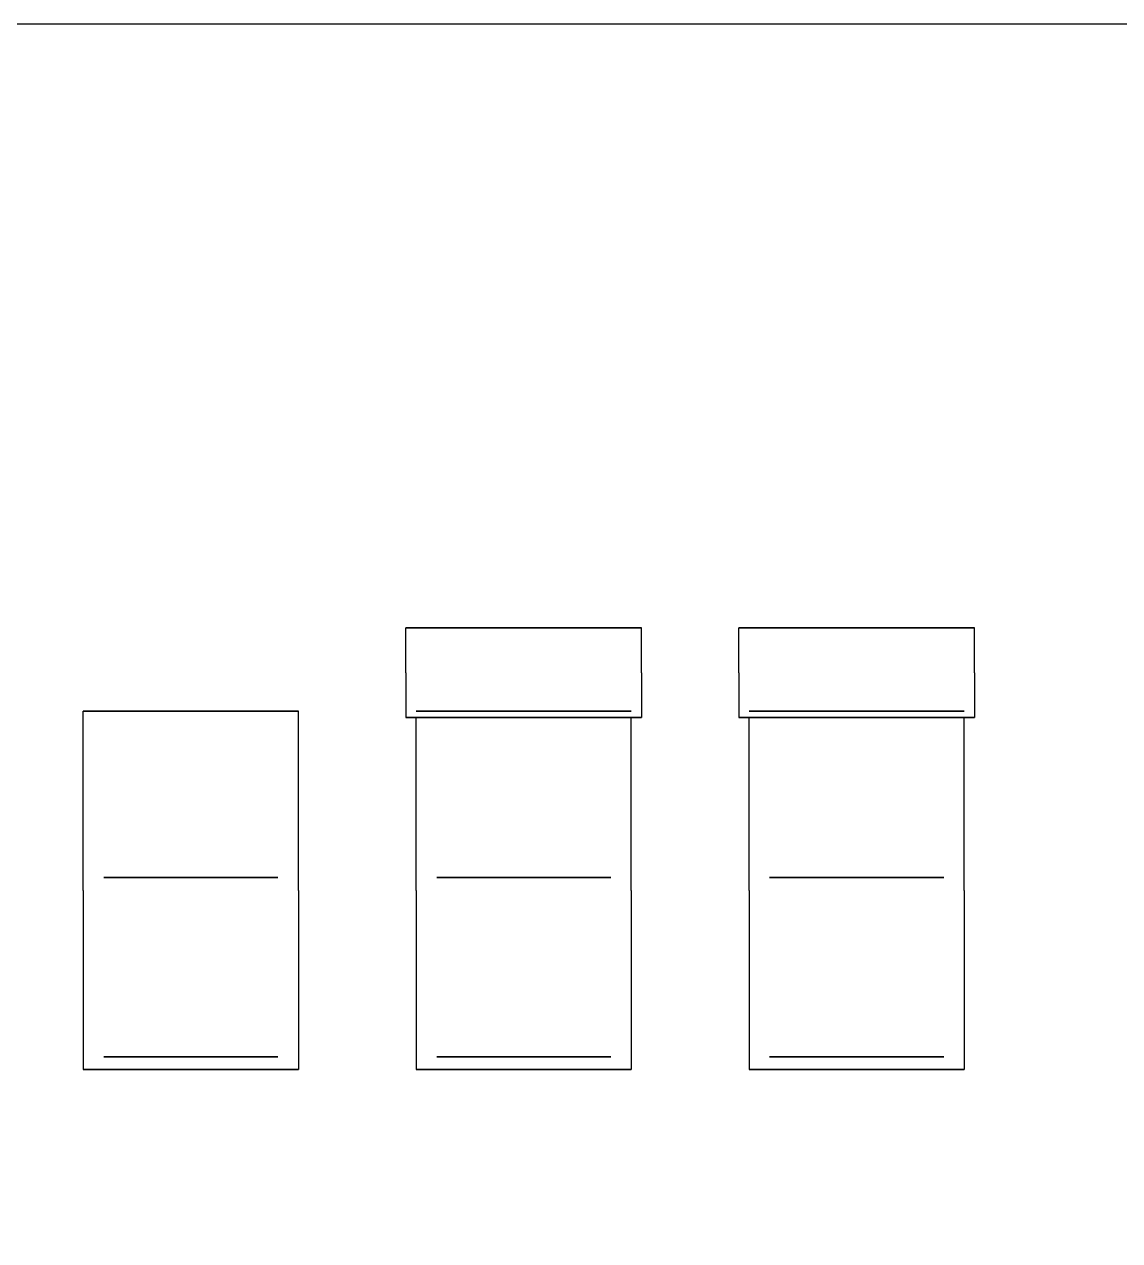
# Model space of a CAD drawing. Header units: millimetres. Extents: x 23 to 350, y -193 to 153.
# Drawn here: x 183.71 to 226.48, y 105.32 to 152.82 of the extents above; entities that cross this region are included whole.
import ezdxf

# ---------------------------------------------------------------- set-up
doc = ezdxf.new("R2010")
doc.units = ezdxf.units.MM
for name, color, linetype in [('BORDER', 7, 'Continuous'), ('HIDDEN', 8, 'Continuous'), ('VISIBLE', 7, 'Continuous')]:
    doc.layers.add(name, color=color, linetype=linetype)

msp = doc.modelspace()

# ---------------------------------------------------------------- linework, layer by layer
at = {"layer": 'BORDER'}
msp.add_lwpolyline([(22.671, -193.05), (349.991, -193.05), (349.991, 152.824), (22.671, 152.824)], close=True, dxfattribs=at)
at = {"layer": 'HIDDEN'}
for points in [[(198.646, 129.25), (198.612, 129.25)], [(198.911, 129.25), (198.646, 129.25)], [(199.426, 129.25), (198.911, 129.25)], [(200.162, 129.25), (199.426, 129.25)], [(201.074, 129.25), (200.162, 129.25)], [(202.111, 129.25), (201.074, 129.25)], [(203.212, 129.25), (202.111, 129.25)], [(204.313, 129.25), (203.212, 129.25)], [(205.35, 129.25), (204.313, 129.25)], [(206.262, 129.25), (205.35, 129.25)], [(206.998, 129.25), (206.262, 129.25)], [(207.513, 129.25), (206.998, 129.25)], [(207.778, 129.25), (207.513, 129.25)], [(207.812, 129.25), (207.778, 129.25)], [(211.646, 129.25), (211.612, 129.25)], [(211.911, 129.25), (211.646, 129.25)], [(212.426, 129.25), (211.911, 129.25)], [(213.162, 129.25), (212.426, 129.25)], [(214.074, 129.25), (213.162, 129.25)], [(215.111, 129.25), (214.074, 129.25)], [(216.212, 129.25), (215.111, 129.25)], [(217.313, 129.25), (216.212, 129.25)], [(218.35, 129.25), (217.313, 129.25)], [(219.262, 129.25), (218.35, 129.25)], [(219.998, 129.25), (219.262, 129.25)], [(220.513, 129.25), (219.998, 129.25)], [(220.778, 129.25), (220.513, 129.25)], [(220.812, 129.25), (220.778, 129.25)], [(186.043, 126), (186.012, 126)], [(186.285, 126), (186.043, 126)], [(186.756, 126), (186.285, 126)], [(187.427, 126), (186.756, 126)], [(188.26, 126), (187.427, 126)], [(189.207, 126), (188.26, 126)], [(190.212, 126), (189.207, 126)], [(191.217, 126), (190.212, 126)], [(192.164, 126), (191.217, 126)], [(192.997, 126), (192.164, 126)], [(193.669, 126), (192.997, 126)], [(194.139, 126), (193.669, 126)], [(194.381, 126), (194.139, 126)], [(194.412, 126), (194.381, 126)], [(199.012, 126), (199.043, 126)], [(199.043, 126), (199.012, 126)], [(199.043, 126), (199.285, 126)], [(199.285, 126), (199.043, 126)], [(199.285, 126), (199.756, 126)], [(199.756, 126), (199.285, 126)], [(199.756, 126), (200.427, 126)], [(200.427, 126), (199.756, 126)], [(200.427, 126), (201.26, 126)], [(201.26, 126), (200.427, 126)], [(201.26, 126), (202.207, 126)], [(202.207, 126), (201.26, 126)], [(202.207, 126), (203.212, 126)], [(203.212, 126), (202.207, 126)], [(204.217, 126), (203.212, 126)], [(203.212, 126), (204.217, 126)], [(205.164, 126), (204.217, 126)], [(204.217, 126), (205.164, 126)], [(205.997, 126), (205.164, 126)], [(205.164, 126), (205.997, 126)], [(206.669, 126), (205.997, 126)], [(205.997, 126), (206.669, 126)], [(207.139, 126), (206.669, 126)], [(206.669, 126), (207.139, 126)], [(207.381, 126), (207.139, 126)], [(207.139, 126), (207.381, 126)], [(207.412, 126), (207.381, 126)], [(207.381, 126), (207.412, 126)], [(212.012, 126), (212.043, 126)], [(212.043, 126), (212.012, 126)], [(212.043, 126), (212.285, 126)], [(212.285, 126), (212.043, 126)], [(212.285, 126), (212.756, 126)], [(212.756, 126), (212.285, 126)], [(212.756, 126), (213.427, 126)], [(213.427, 126), (212.756, 126)], [(213.427, 126), (214.26, 126)], [(214.26, 126), (213.427, 126)], [(214.26, 126), (215.207, 126)], [(215.207, 126), (214.26, 126)], [(215.207, 126), (216.212, 126)], [(216.212, 126), (215.207, 126)], [(217.217, 126), (216.212, 126)], [(216.212, 126), (217.217, 126)], [(218.164, 126), (217.217, 126)], [(217.217, 126), (218.164, 126)], [(218.997, 126), (218.164, 126)], [(218.164, 126), (218.997, 126)], [(219.669, 126), (218.997, 126)], [(218.997, 126), (219.669, 126)], [(220.139, 126), (219.669, 126)], [(219.669, 126), (220.139, 126)], [(220.381, 126), (220.139, 126)], [(220.139, 126), (220.381, 126)], [(220.412, 126), (220.381, 126)], [(220.381, 126), (220.412, 126)], [(198.646, 125.75), (198.612, 125.75)], [(198.911, 125.75), (198.646, 125.75)], [(199.426, 125.75), (198.911, 125.75)], [(200.162, 125.75), (199.426, 125.75)], [(201.074, 125.75), (200.162, 125.75)], [(202.111, 125.75), (201.074, 125.75)], [(203.212, 125.75), (202.111, 125.75)], [(204.313, 125.75), (203.212, 125.75)], [(205.35, 125.75), (204.313, 125.75)], [(206.262, 125.75), (205.35, 125.75)], [(206.998, 125.75), (206.262, 125.75)], [(207.513, 125.75), (206.998, 125.75)], [(207.778, 125.75), (207.513, 125.75)], [(207.812, 125.75), (207.778, 125.75)], [(211.646, 125.75), (211.612, 125.75)], [(211.911, 125.75), (211.646, 125.75)], [(212.426, 125.75), (211.911, 125.75)], [(213.162, 125.75), (212.426, 125.75)], [(214.074, 125.75), (213.162, 125.75)], [(215.111, 125.75), (214.074, 125.75)], [(216.212, 125.75), (215.111, 125.75)], [(217.313, 125.75), (216.212, 125.75)], [(218.35, 125.75), (217.313, 125.75)], [(219.262, 125.75), (218.35, 125.75)], [(219.998, 125.75), (219.262, 125.75)], [(220.513, 125.75), (219.998, 125.75)], [(220.778, 125.75), (220.513, 125.75)], [(220.812, 125.75), (220.778, 125.75)], [(186.812, 119.5), (186.837, 119.5)], [(186.837, 119.5), (186.812, 119.5)], [(186.837, 119.5), (187.033, 119.5)], [(187.033, 119.5), (186.837, 119.5)], [(187.033, 119.5), (187.414, 119.5)], [(187.414, 119.5), (187.033, 119.5)], [(187.414, 119.5), (187.957, 119.5)], [(187.957, 119.5), (187.414, 119.5)], [(187.957, 119.5), (188.632, 119.5)], [(188.632, 119.5), (187.957, 119.5)], [(188.632, 119.5), (189.398, 119.5)], [(189.398, 119.5), (188.632, 119.5)], [(189.398, 119.5), (190.212, 119.5)], [(190.212, 119.5), (189.398, 119.5)], [(191.026, 119.5), (190.212, 119.5)], [(190.212, 119.5), (191.026, 119.5)], [(191.792, 119.5), (191.026, 119.5)], [(191.026, 119.5), (191.792, 119.5)], [(192.467, 119.5), (191.792, 119.5)], [(191.792, 119.5), (192.467, 119.5)], [(193.01, 119.5), (192.467, 119.5)], [(192.467, 119.5), (193.01, 119.5)], [(193.391, 119.5), (193.01, 119.5)], [(193.01, 119.5), (193.391, 119.5)], [(193.587, 119.5), (193.391, 119.5)], [(193.391, 119.5), (193.587, 119.5)], [(193.612, 119.5), (193.587, 119.5)], [(193.587, 119.5), (193.612, 119.5)], [(199.812, 119.5), (199.837, 119.5)], [(199.837, 119.5), (199.812, 119.5)], [(199.837, 119.5), (200.033, 119.5)], [(200.033, 119.5), (199.837, 119.5)], [(200.033, 119.5), (200.414, 119.5)], [(200.414, 119.5), (200.033, 119.5)], [(200.414, 119.5), (200.957, 119.5)], [(200.957, 119.5), (200.414, 119.5)], [(200.957, 119.5), (201.632, 119.5)], [(201.632, 119.5), (200.957, 119.5)], [(201.632, 119.5), (202.398, 119.5)], [(202.398, 119.5), (201.632, 119.5)], [(202.398, 119.5), (203.212, 119.5)], [(203.212, 119.5), (202.398, 119.5)], [(204.026, 119.5), (203.212, 119.5)], [(203.212, 119.5), (204.026, 119.5)], [(204.792, 119.5), (204.026, 119.5)], [(204.026, 119.5), (204.792, 119.5)], [(205.467, 119.5), (204.792, 119.5)], [(204.792, 119.5), (205.467, 119.5)], [(206.01, 119.5), (205.467, 119.5)], [(205.467, 119.5), (206.01, 119.5)], [(206.391, 119.5), (206.01, 119.5)], [(206.01, 119.5), (206.391, 119.5)], [(206.587, 119.5), (206.391, 119.5)], [(206.391, 119.5), (206.587, 119.5)], [(206.612, 119.5), (206.587, 119.5)], [(206.587, 119.5), (206.612, 119.5)], [(212.812, 119.5), (212.837, 119.5)], [(212.837, 119.5), (212.812, 119.5)], [(212.837, 119.5), (213.033, 119.5)], [(213.033, 119.5), (212.837, 119.5)], [(213.033, 119.5), (213.414, 119.5)], [(213.414, 119.5), (213.033, 119.5)], [(213.414, 119.5), (213.957, 119.5)], [(213.957, 119.5), (213.414, 119.5)], [(213.957, 119.5), (214.632, 119.5)], [(214.632, 119.5), (213.957, 119.5)], [(214.632, 119.5), (215.398, 119.5)], [(215.398, 119.5), (214.632, 119.5)], [(215.398, 119.5), (216.212, 119.5)], [(216.212, 119.5), (215.398, 119.5)], [(217.026, 119.5), (216.212, 119.5)], [(216.212, 119.5), (217.026, 119.5)], [(217.792, 119.5), (217.026, 119.5)], [(217.026, 119.5), (217.792, 119.5)], [(218.467, 119.5), (217.792, 119.5)], [(217.792, 119.5), (218.467, 119.5)], [(219.01, 119.5), (218.467, 119.5)], [(218.467, 119.5), (219.01, 119.5)], [(219.391, 119.5), (219.01, 119.5)], [(219.01, 119.5), (219.391, 119.5)], [(219.587, 119.5), (219.391, 119.5)], [(219.391, 119.5), (219.587, 119.5)], [(219.612, 119.5), (219.587, 119.5)], [(219.587, 119.5), (219.612, 119.5)], [(186.812, 112.5), (186.837, 112.5)], [(186.837, 112.5), (186.812, 112.5)], [(186.837, 112.5), (187.033, 112.5)], [(187.033, 112.5), (186.837, 112.5)], [(187.033, 112.5), (187.414, 112.5)], [(187.414, 112.5), (187.033, 112.5)], [(187.414, 112.5), (187.957, 112.5)], [(187.957, 112.5), (187.414, 112.5)], [(187.957, 112.5), (188.632, 112.5)], [(188.632, 112.5), (187.957, 112.5)], [(188.632, 112.5), (189.398, 112.5)], [(189.398, 112.5), (188.632, 112.5)], [(189.398, 112.5), (190.212, 112.5)], [(190.212, 112.5), (189.398, 112.5)], [(191.026, 112.5), (190.212, 112.5)], [(190.212, 112.5), (191.026, 112.5)], [(191.792, 112.5), (191.026, 112.5)], [(191.026, 112.5), (191.792, 112.5)], [(192.467, 112.5), (191.792, 112.5)], [(191.792, 112.5), (192.467, 112.5)], [(193.01, 112.5), (192.467, 112.5)], [(192.467, 112.5), (193.01, 112.5)], [(193.391, 112.5), (193.01, 112.5)], [(193.01, 112.5), (193.391, 112.5)], [(193.587, 112.5), (193.391, 112.5)], [(193.391, 112.5), (193.587, 112.5)], [(193.612, 112.5), (193.587, 112.5)], [(193.587, 112.5), (193.612, 112.5)], [(199.812, 112.5), (199.837, 112.5)], [(199.837, 112.5), (199.812, 112.5)], [(199.837, 112.5), (200.033, 112.5)], [(200.033, 112.5), (199.837, 112.5)], [(200.033, 112.5), (200.414, 112.5)], [(200.414, 112.5), (200.033, 112.5)], [(200.414, 112.5), (200.957, 112.5)], [(200.957, 112.5), (200.414, 112.5)], [(200.957, 112.5), (201.632, 112.5)], [(201.632, 112.5), (200.957, 112.5)], [(201.632, 112.5), (202.398, 112.5)], [(202.398, 112.5), (201.632, 112.5)], [(202.398, 112.5), (203.212, 112.5)], [(203.212, 112.5), (202.398, 112.5)], [(204.026, 112.5), (203.212, 112.5)], [(203.212, 112.5), (204.026, 112.5)], [(204.792, 112.5), (204.026, 112.5)], [(204.026, 112.5), (204.792, 112.5)], [(205.467, 112.5), (204.792, 112.5)], [(204.792, 112.5), (205.467, 112.5)], [(206.01, 112.5), (205.467, 112.5)], [(205.467, 112.5), (206.01, 112.5)], [(206.391, 112.5), (206.01, 112.5)], [(206.01, 112.5), (206.391, 112.5)], [(206.587, 112.5), (206.391, 112.5)], [(206.391, 112.5), (206.587, 112.5)], [(206.612, 112.5), (206.587, 112.5)], [(206.587, 112.5), (206.612, 112.5)], [(212.812, 112.5), (212.837, 112.5)], [(212.837, 112.5), (212.812, 112.5)], [(212.837, 112.5), (213.033, 112.5)], [(213.033, 112.5), (212.837, 112.5)], [(213.033, 112.5), (213.414, 112.5)], [(213.414, 112.5), (213.033, 112.5)], [(213.414, 112.5), (213.957, 112.5)], [(213.957, 112.5), (213.414, 112.5)], [(213.957, 112.5), (214.632, 112.5)], [(214.632, 112.5), (213.957, 112.5)], [(214.632, 112.5), (215.398, 112.5)], [(215.398, 112.5), (214.632, 112.5)], [(215.398, 112.5), (216.212, 112.5)], [(216.212, 112.5), (215.398, 112.5)], [(217.026, 112.5), (216.212, 112.5)], [(216.212, 112.5), (217.026, 112.5)], [(217.792, 112.5), (217.026, 112.5)], [(217.026, 112.5), (217.792, 112.5)], [(218.467, 112.5), (217.792, 112.5)], [(217.792, 112.5), (218.467, 112.5)], [(219.01, 112.5), (218.467, 112.5)], [(218.467, 112.5), (219.01, 112.5)], [(219.391, 112.5), (219.01, 112.5)], [(219.01, 112.5), (219.391, 112.5)], [(219.587, 112.5), (219.391, 112.5)], [(219.391, 112.5), (219.587, 112.5)], [(219.612, 112.5), (219.587, 112.5)], [(219.587, 112.5), (219.612, 112.5)], [(186.043, 112), (186.012, 112)], [(186.285, 112), (186.043, 112)], [(186.756, 112), (186.285, 112)], [(187.427, 112), (186.756, 112)], [(188.26, 112), (187.427, 112)], [(189.207, 112), (188.26, 112)], [(190.212, 112), (189.207, 112)], [(191.217, 112), (190.212, 112)], [(192.164, 112), (191.217, 112)], [(192.997, 112), (192.164, 112)], [(193.669, 112), (192.997, 112)], [(194.139, 112), (193.669, 112)], [(194.381, 112), (194.139, 112)], [(194.412, 112), (194.381, 112)], [(199.043, 112), (199.012, 112)], [(199.285, 112), (199.043, 112)], [(199.756, 112), (199.285, 112)], [(200.427, 112), (199.756, 112)], [(201.26, 112), (200.427, 112)], [(202.207, 112), (201.26, 112)], [(203.212, 112), (202.207, 112)], [(204.217, 112), (203.212, 112)], [(205.164, 112), (204.217, 112)], [(205.997, 112), (205.164, 112)], [(206.669, 112), (205.997, 112)], [(207.139, 112), (206.669, 112)], [(207.381, 112), (207.139, 112)], [(207.412, 112), (207.381, 112)], [(212.043, 112), (212.012, 112)], [(212.285, 112), (212.043, 112)], [(212.756, 112), (212.285, 112)], [(213.427, 112), (212.756, 112)], [(214.26, 112), (213.427, 112)], [(215.207, 112), (214.26, 112)], [(216.212, 112), (215.207, 112)], [(217.217, 112), (216.212, 112)], [(218.164, 112), (217.217, 112)], [(218.997, 112), (218.164, 112)], [(219.669, 112), (218.997, 112)], [(220.139, 112), (219.669, 112)], [(220.381, 112), (220.139, 112)], [(220.412, 112), (220.381, 112)]]:
    msp.add_lwpolyline(points, dxfattribs=at)
at = {"layer": 'VISIBLE'}
for points in [[(198.612, 129.25), (198.646, 129.25)], [(198.612, 127.5), (198.612, 129.25)], [(198.646, 129.25), (198.911, 129.25)], [(198.911, 129.25), (199.426, 129.25)], [(199.426, 129.25), (200.162, 129.25)], [(200.162, 129.25), (201.074, 129.25)], [(201.074, 129.25), (202.111, 129.25)], [(202.111, 129.25), (203.212, 129.25)], [(203.212, 129.25), (204.313, 129.25)], [(204.313, 129.25), (205.35, 129.25)], [(205.35, 129.25), (206.262, 129.25)], [(206.262, 129.25), (206.998, 129.25)], [(206.998, 129.25), (207.513, 129.25)], [(207.513, 129.25), (207.778, 129.25)], [(207.778, 129.25), (207.812, 129.25)], [(207.812, 127.5), (207.812, 129.25)], [(211.612, 129.25), (211.646, 129.25)], [(211.612, 127.5), (211.612, 129.25)], [(211.646, 129.25), (211.911, 129.25)], [(211.911, 129.25), (212.426, 129.25)], [(212.426, 129.25), (213.162, 129.25)], [(213.162, 129.25), (214.074, 129.25)], [(214.074, 129.25), (215.111, 129.25)], [(215.111, 129.25), (216.212, 129.25)], [(216.212, 129.25), (217.313, 129.25)], [(217.313, 129.25), (218.35, 129.25)], [(218.35, 129.25), (219.262, 129.25)], [(219.262, 129.25), (219.998, 129.25)], [(219.998, 129.25), (220.513, 129.25)], [(220.513, 129.25), (220.778, 129.25)], [(220.778, 129.25), (220.812, 129.25)], [(220.812, 127.5), (220.812, 129.25)], [(198.612, 127.5), (198.612, 125.75)], [(207.812, 127.5), (207.812, 125.75)], [(211.612, 127.5), (211.612, 125.75)], [(220.812, 127.5), (220.812, 125.75)], [(186.012, 126), (186.043, 126)], [(186.012, 119), (186.012, 126)], [(186.043, 126), (186.285, 126)], [(186.285, 126), (186.756, 126)], [(186.756, 126), (187.427, 126)], [(187.427, 126), (188.26, 126)], [(188.26, 126), (189.207, 126)], [(189.207, 126), (190.212, 126)], [(190.212, 126), (191.217, 126)], [(191.217, 126), (192.164, 126)], [(192.164, 126), (192.997, 126)], [(192.997, 126), (193.669, 126)], [(193.669, 126), (194.139, 126)], [(194.139, 126), (194.381, 126)], [(194.381, 126), (194.412, 126)], [(194.412, 119), (194.412, 126)], [(198.612, 125.75), (198.646, 125.75)], [(198.646, 125.75), (198.911, 125.75)], [(198.911, 125.75), (199.426, 125.75)], [(199.012, 119), (199.012, 125.75)], [(199.426, 125.75), (200.162, 125.75)], [(200.162, 125.75), (201.074, 125.75)], [(201.074, 125.75), (202.111, 125.75)], [(202.111, 125.75), (203.212, 125.75)], [(203.212, 125.75), (204.313, 125.75)], [(204.313, 125.75), (205.35, 125.75)], [(205.35, 125.75), (206.262, 125.75)], [(206.262, 125.75), (206.998, 125.75)], [(206.998, 125.75), (207.513, 125.75)], [(207.412, 119), (207.412, 125.75)], [(207.513, 125.75), (207.778, 125.75)], [(207.778, 125.75), (207.812, 125.75)], [(211.612, 125.75), (211.646, 125.75)], [(211.646, 125.75), (211.911, 125.75)], [(211.911, 125.75), (212.426, 125.75)], [(212.012, 119), (212.012, 125.75)], [(212.426, 125.75), (213.162, 125.75)], [(213.162, 125.75), (214.074, 125.75)], [(214.074, 125.75), (215.111, 125.75)], [(215.111, 125.75), (216.212, 125.75)], [(216.212, 125.75), (217.313, 125.75)], [(217.313, 125.75), (218.35, 125.75)], [(218.35, 125.75), (219.262, 125.75)], [(219.262, 125.75), (219.998, 125.75)], [(219.998, 125.75), (220.513, 125.75)], [(220.412, 119), (220.412, 125.75)], [(220.513, 125.75), (220.778, 125.75)], [(220.778, 125.75), (220.812, 125.75)], [(186.012, 119), (186.012, 112)], [(194.412, 119), (194.412, 112)], [(199.012, 119), (199.012, 112)], [(207.412, 119), (207.412, 112)], [(212.012, 119), (212.012, 112)], [(220.412, 119), (220.412, 112)], [(186.012, 112), (186.043, 112)], [(186.043, 112), (186.285, 112)], [(186.285, 112), (186.756, 112)], [(186.756, 112), (187.427, 112)], [(187.427, 112), (188.26, 112)], [(188.26, 112), (189.207, 112)], [(189.207, 112), (190.212, 112)], [(190.212, 112), (191.217, 112)], [(191.217, 112), (192.164, 112)], [(192.164, 112), (192.997, 112)], [(192.997, 112), (193.669, 112)], [(193.669, 112), (194.139, 112)], [(194.139, 112), (194.381, 112)], [(194.381, 112), (194.412, 112)], [(199.012, 112), (199.043, 112)], [(199.043, 112), (199.285, 112)], [(199.285, 112), (199.756, 112)], [(199.756, 112), (200.427, 112)], [(200.427, 112), (201.26, 112)], [(201.26, 112), (202.207, 112)], [(202.207, 112), (203.212, 112)], [(203.212, 112), (204.217, 112)], [(204.217, 112), (205.164, 112)], [(205.164, 112), (205.997, 112)], [(205.997, 112), (206.669, 112)], [(206.669, 112), (207.139, 112)], [(207.139, 112), (207.381, 112)], [(207.381, 112), (207.412, 112)], [(212.012, 112), (212.043, 112)], [(212.043, 112), (212.285, 112)], [(212.285, 112), (212.756, 112)], [(212.756, 112), (213.427, 112)], [(213.427, 112), (214.26, 112)], [(214.26, 112), (215.207, 112)], [(215.207, 112), (216.212, 112)], [(216.212, 112), (217.217, 112)], [(217.217, 112), (218.164, 112)], [(218.164, 112), (218.997, 112)], [(218.997, 112), (219.669, 112)], [(219.669, 112), (220.139, 112)], [(220.139, 112), (220.381, 112)], [(220.381, 112), (220.412, 112)]]:
    msp.add_lwpolyline(points, dxfattribs=at)

doc.saveas('drawing.dxf')
